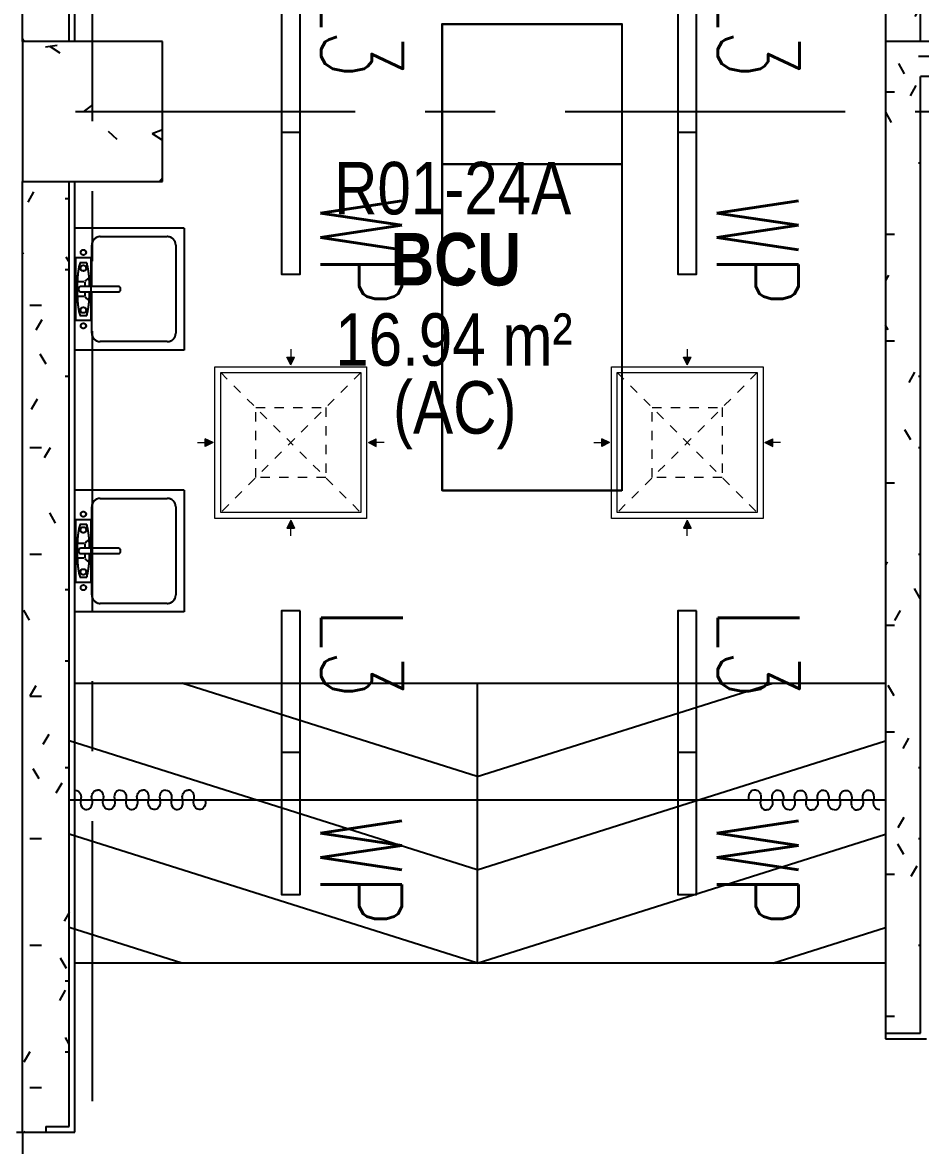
# Model space of a CAD drawing. Header units: millimetres. Extents: x -92759 to 184353, y -15225 to 86714.
# Drawn here: x -71033 to -67183, y 47909 to 52723 of the extents above; entities that cross this region are included whole.
import ezdxf

# ---------------------------------------------------------------- set-up
doc = ezdxf.new("R2010")
doc.units = ezdxf.units.MM
for name, pattern in [('Aligning Line', [3.2004, 1.6002, -1.6002]), ('IDA - Grid Line', [2100, 1200, -300, 300, -300]), ('IDA - Hidden 065', [322.5, 225, -97.5]), ('IMPORT-ACAD_ISO12W100', [3150, 1800, -450, 0, -450, 0, -450])]:
    doc.linetypes.add(name, pattern=pattern)
for name, color, linetype in [('0-1', 9, 'Continuous'), ('A-_DETA----_E-2', 9, 'Continuous'), ('A-_FLOR----_E', 8, 'Continuous'), ('A-_ROOMNAME_A', 8, 'Continuous'), ('A-_WALL----_E', 8, 'Continuous'), ('A-_WALL----_H-1', 9, 'Continuous'), ('A-_WALLPRTN_E', 8, 'Continuous'), ('E-legend', 1, 'Continuous'), ('E-LIGHT----E', 1, 'Continuous'), ('M-ACMV_FCU', 5, 'Continuous'), ('S-_COLN----_E', 8, 'Continuous')]:
    doc.layers.add(name, color=color, linetype=linetype)
for name, color, linetype, true_color in [('1599_FURN_RHH_BLK8 _NEW__1ST STY_dwg _2_-1', 7, 'Continuous', 0xaaaaaa), ('A-_DETA----_E-3', 1, 'IDA - Hidden 065', 0xff0000), ('A-_DETA----_E-6', 7, 'Continuous', 0x969696), ('A-_FURN--2', 7, 'IMPORT-ACAD_ISO12W100', 0xaaaaaa), ('A-_FURN--4', 7, 'Continuous', 0xaaaaaa), ('S-_ANOTGRID_E-1', 9, 'IDA - Grid Line', 0x808080)]:
    doc.layers.add(name, color=color, linetype=linetype, true_color=true_color)
doc.layers.add('M-ACMV_EAG', color=7, linetype='Continuous', lineweight=25, true_color=0x999900)
doc.styles.add('Arial Narrow_2', font='ARIALN.TTF', dxfattribs={"height": 225})
doc.styles.add('Arial Narrow_B_1', font='ARIALNB.TTF', dxfattribs={"height": 300})
doc.styles.add('Simplex', font='simplex_.ttf', dxfattribs={"width": 0.7, "height": 450})
pattern_1 = [(0, (-11870.95, 40538.29), (609.6, 152.4), [50.292, -406.908, 50.292, -406.908, -2438.4]), (0, (-11870.95, 40538.29), (609.6, 152.4), [-914.4, 50.292, -864.108, 50.292, -406.908, -1066.8]), (0, (-11870.95, 40538.29), (609.6, 152.4), [-2286, 50.292, -254.508, 50.292, -711.708]), (120, (-11642.35, 40614.49), (-436.7823, 451.7291), [50.292, -406.908, 50.292, -406.908, -2438.4]), (120, (-11642.35, 40614.49), (-436.7823, 451.7291), [-914.4, 50.292, -864.108, 50.292, -406.908, -1066.8]), (120, (-11642.35, 40614.49), (-436.7823, 451.7291), [-2286, 50.292, -254.508, 50.292, -711.708]), (240, (-11566.15, 40919.29), (-172.8177, -604.1291), [50.292, -406.908, 50.292, -406.908, -2438.4]), (240, (-11566.15, 40919.29), (-172.8177, -604.1291), [-914.4, 50.292, -864.108, 50.292, -406.908, -1066.8]), (240, (-11566.15, 40919.29), (-172.8177, -604.1291), [-2286, 50.292, -254.508, 50.292, -711.708])]

# ---------------------------------------------------------------- blocks, each defined once
blk = doc.blocks.new('IDA - Rectangle Column - 600W X 600D-V12-BLK8_RHH_1ST STOREY PLAN')
at = {"layer": 'S-_COLN----_E'}
h = blk.add_hatch(dxfattribs=at)
h.set_pattern_fill('FP_17', color=256, style=0, pattern_type=2)
h.set_pattern_definition([(50, (15929.05, 20738.3), (1093.104, -95.634), [114.3, -1257.3]), (355, (15929, 20738.3), (-211.457, 1146.34), [91.44, -1005.84]), (100.451, (16020.1, 20730.3), (881.656, 1050.7), [97.14, -1068.54]), (46.184, (15929, 21043.1), (1626.475, -252.26), [171.45, -1885.95]), (96.636, (16064.6, 21022), (1424.42, 1484.57), [145.71, -1602.81]), (351.184, (15929, 21043.1), (1424.43, 1484.55), [137.16, -1508.76]), (21, (16081.45, 20966.9), (909.686, -613.59), [114.3, -1257.3]), (326, (16081.5, 20966.9), (370.81, 1105.13), [91.44, -1005.84]), (71.451, (16157.3, 20915.8), (1280.503, 491.528), [97.14, -1068.54]), (37.5, (15929.05, 20738.3), (18.5313, 507.33), [50.292, -943.356, 50.292, -970.788, -1009.65]), (37.5, (15929.05, 20738.3), (18.5313, 507.33), [-2014.728, 50.292, -959.358]), (7.5, (15929.05, 20738.3), (400.918, 601.084), [50.292, -531.876, 50.292, -920.496, -384.81]), (7.5, (15929.05, 20738.3), (400.918, 601.084), [-1552.956, 50.292, -334.518]), (327.5, (15589.2, 20738.3), (813.545, -34.374), [50.292, -330.708, 50.292, -2715.768]), (327.5, (15589.2, 20738.3), (813.545, -34.374), [-431.292, -1138.428, 50.292, -1527.048]), (317.5, (15436.8, 20738.3), (888.775, 152.56), [50.292, -445.008, 50.292, -739.14, -1120.14]), (317.5, (15436.8, 20738.3), (888.775, 152.56), [-1284.732, 50.292, -1069.848])])
h.paths.add_polyline_path([(300, -300), (300, 300), (-300, 300), (-300, -300)])
for p, q in [((300, 300), (-300, 300)), ((-300, 300), (-300, -300)), ((300, -300), (300, 300)), ((-300, -300), (300, -300))]:
    blk.add_line(p, q, dxfattribs=at)
blk = doc.blocks.new('1599_FURN_RHH_BLK8 _NEW__1ST STY_dwg _2_-10346281-BLK8_RHH_1ST STOREY PLAN')
at = {"layer": 'A-_DETA----_E-3'}
for p, q in [((-33755, -28625), (-33755, -26625)), ((-33755, -28625), (-33755, -26625)), ((-32985, -26625), (-32985, -28625)), ((-32985, -26625), (-32985, -28625)), ((-33755, -27225), (-32985, -27225)), ((-33755, -27225), (-32985, -27225)), ((-34862.1, -27500), (-35330.1, -27500)), ((-35330.1, -28022), (-35330.1, -27500)), ((-34862.1, -27500), (-35330.1, -27500)), ((-35330.1, -28022), (-35330.1, -27500)), ((-34862.1, -27500), (-34862.1, -28022)), ((-34862.1, -27500), (-34862.1, -28022)), ((-35258.1, -27750), (-35258.1, -27572)), ((-35258.1, -27750), (-35258.1, -27572)), ((-35222.1, -27536), (-34934.1, -27536)), ((-35222.1, -27536), (-34934.1, -27536)), ((-34898.1, -27572), (-34898.1, -27950)), ((-34898.1, -27572), (-34898.1, -27950)), ((-35325.6, -27626), (-35262.6, -27626)), ((-35325.6, -27896), (-35325.6, -27626)), ((-35325.6, -27626), (-35262.6, -27626)), ((-35325.6, -27896), (-35325.6, -27626)), ((-35262.6, -27626), (-35262.6, -27896)), ((-35262.6, -27626), (-35262.6, -27896)), ((-35279.7, -27648.5), (-35308.6, -27648.5)), ((-35279.7, -27648.5), (-35308.6, -27648.5)), ((-35290.4, -27729.8), (-35316.3, -27729.8)), ((-35290.4, -27729.8), (-35316.3, -27729.8)), ((-35314.5, -27759), (-35314.5, -27763.5)), ((-35314.5, -27759), (-35314.5, -27763.5)), ((-35143.5, -27750), (-35305.5, -27750)), ((-35143.5, -27750), (-35305.5, -27750)), ((-35305.5, -27772.5), (-35143.5, -27772.5)), ((-35305.5, -27772.5), (-35143.5, -27772.5)), ((-35288, -27731.8), (-35288, -27750)), ((-35288, -27731.8), (-35288, -27750)), ((-35288, -27772.8), (-35288, -27790.3)), ((-35288, -27772.8), (-35288, -27790.3)), ((-35258.1, -27950), (-35258.1, -27772.5)), ((-35258.1, -27950), (-35258.1, -27772.5)), ((-35134.5, -27763.5), (-35134.5, -27759)), ((-35134.5, -27763.5), (-35134.5, -27759)), ((-35290.4, -27792.2), (-35316.3, -27792.2)), ((-35290.4, -27792.2), (-35316.3, -27792.2)), ((-35262.6, -27896), (-35325.6, -27896)), ((-35262.6, -27896), (-35325.6, -27896)), ((-35308.6, -27873.5), (-35279.7, -27873.5)), ((-35308.6, -27873.5), (-35279.7, -27873.5)), ((-34934.1, -27986), (-35222.1, -27986)), ((-34934.1, -27986), (-35222.1, -27986)), ((-34862.1, -28022), (-35330.1, -28022)), ((-34862.1, -28022), (-35330.1, -28022)), ((-34862.1, -28622), (-35330.1, -28622)), ((-35330.1, -29144), (-35330.1, -28622)), ((-34862.1, -28622), (-35330.1, -28622)), ((-35330.1, -29144), (-35330.1, -28622)), ((-34862.1, -28622), (-34862.1, -29144)), ((-34862.1, -28622), (-34862.1, -29144)), ((-35222.1, -28658), (-34934.1, -28658)), ((-35222.1, -28658), (-34934.1, -28658)), ((-35258.1, -28872), (-35258.1, -28694)), ((-35258.1, -28872), (-35258.1, -28694)), ((-34898.1, -28694), (-34898.1, -29072)), ((-34898.1, -28694), (-34898.1, -29072)), ((-35325.6, -28748), (-35262.6, -28748)), ((-35325.6, -29018), (-35325.6, -28748)), ((-35325.6, -28748), (-35262.6, -28748)), ((-35325.6, -29018), (-35325.6, -28748)), ((-35279.7, -28770.5), (-35308.6, -28770.5)), ((-35279.7, -28770.5), (-35308.6, -28770.5)), ((-35262.6, -28748), (-35262.6, -29018)), ((-35262.6, -28748), (-35262.6, -29018)), ((-35290.4, -28851.8), (-35316.3, -28851.8)), ((-35290.4, -28851.8), (-35316.3, -28851.8)), ((-35314.5, -28881), (-35314.5, -28885.5)), ((-35314.5, -28881), (-35314.5, -28885.5)), ((-35143.5, -28872), (-35305.5, -28872)), ((-35143.5, -28872), (-35305.5, -28872)), ((-35288, -28853.8), (-35288, -28872)), ((-35288, -28853.8), (-35288, -28872)), ((-35134.5, -28885.5), (-35134.5, -28881)), ((-35134.5, -28885.5), (-35134.5, -28881)), ((-35290.4, -28914.2), (-35316.3, -28914.2)), ((-35290.4, -28914.2), (-35316.3, -28914.2)), ((-35305.5, -28894.5), (-35143.5, -28894.5)), ((-35305.5, -28894.5), (-35143.5, -28894.5)), ((-35288, -28894.8), (-35288, -28912.3)), ((-35288, -28894.8), (-35288, -28912.3)), ((-35258.1, -29072), (-35258.1, -28894.5)), ((-35258.1, -29072), (-35258.1, -28894.5)), ((-35262.6, -29018), (-35325.6, -29018)), ((-35262.6, -29018), (-35325.6, -29018)), ((-35308.6, -28995.5), (-35279.7, -28995.5)), ((-35308.6, -28995.5), (-35279.7, -28995.5)), ((-34934.1, -29108), (-35222.1, -29108)), ((-34934.1, -29108), (-35222.1, -29108)), ((-34862.1, -29144), (-35330.1, -29144)), ((-34862.1, -29144), (-35330.1, -29144))]:
    blk.add_line(p, q, dxfattribs=at)
for centre, radius in [((-35294.1, -27603.5), 11.4), ((-35294.1, -27603.5), 11.4), ((-35294.1, -27671), 12.3), ((-35294.1, -27671), 12.3), ((-35294.1, -27851), 12.3), ((-35294.1, -27851), 12.3), ((-35294.1, -27918.5), 11.4), ((-35294.1, -27918.5), 11.4), ((-35294.1, -28725.5), 11.4), ((-35294.1, -28725.5), 11.4), ((-35294.1, -28793), 12.3), ((-35294.1, -28793), 12.3), ((-35294.1, -28973), 12.3), ((-35294.1, -28973), 12.3), ((-35294.1, -29040.5), 11.4), ((-35294.1, -29040.5), 11.4)]:
    blk.add_circle(centre, radius, dxfattribs=at)
for centre, radius, start, end in [((-35222.1, -27572), 36, 90, 180), ((-35222.1, -27572), 36, 90, 180), ((-34934.1, -27572), 36, 0, 90), ((-34934.1, -27572), 36, 0, 90), ((-34966.2, -27734.2), 353.6, 168.8025, 175.3124), ((-34966.2, -27734.2), 353.6, 168.8025, 175.3124), ((-35168.4, -27694.2), 147.4, 161.9543, 168.8025), ((-35168.4, -27694.2), 147.4, 161.9543, 168.8025), ((-35419.8, -27694.2), 147.4, 11.1975, 18.0457), ((-35419.8, -27694.2), 147.4, 11.1975, 18.0457), ((-35622, -27734.2), 353.6, 4.6876, 11.1975), ((-35622, -27734.2), 353.6, 4.6876, 11.1975), ((-34639.3, -27761), 681.5, 175.3124, 180), ((-34639.3, -27761), 681.5, 175.3124, 180), ((-35263.9, -27741), 25.7, 108.0147, 151.5587), ((-35263.9, -27741), 25.7, 108.0147, 151.5587), ((-35948.9, -27761), 681.5, 0.9213, 4.6876), ((-35948.9, -27761), 681.5, 0.9213, 4.6876), ((-34639.3, -27761), 681.5, 180, 184.6876), ((-34639.3, -27761), 681.5, 180, 184.6876), ((-35305.5, -27759), 9, 90, 180), ((-35305.5, -27759), 9, 90, 180), ((-35305.5, -27763.5), 9, 180, 270), ((-35305.5, -27763.5), 9, 180, 270), ((-35948.9, -27761), 681.5, 355.3124, 359.0296), ((-35948.9, -27761), 681.5, 355.3124, 359.0296), ((-35143.5, -27759), 9, 0, 90), ((-35143.5, -27759), 9, 0, 90), ((-35143.5, -27763.5), 9, 270, 0), ((-35143.5, -27763.5), 9, 270, 0), ((-34966.2, -27787.8), 353.6, 184.6876, 191.1975), ((-34966.2, -27787.8), 353.6, 184.6876, 191.1975), ((-35263.9, -27781), 25.7, 208.4413, 251.9853), ((-35263.9, -27781), 25.7, 208.4413, 251.9853), ((-35622, -27787.8), 353.6, 348.8025, 355.3124), ((-35622, -27787.8), 353.6, 348.8025, 355.3124), ((-35168.4, -27827.8), 147.4, 191.1975, 198.0457), ((-35168.4, -27827.8), 147.4, 191.1975, 198.0457), ((-35419.8, -27827.8), 147.4, 341.9543, 348.8025), ((-35419.8, -27827.8), 147.4, 341.9543, 348.8025), ((-35222.1, -27950), 36, 180, 270), ((-35222.1, -27950), 36, 180, 270), ((-34934.1, -27950), 36, 270, 0), ((-34934.1, -27950), 36, 270, 0), ((-35222.1, -28694), 36, 90, 180), ((-35222.1, -28694), 36, 90, 180), ((-34934.1, -28694), 36, 0, 90), ((-34934.1, -28694), 36, 0, 90), ((-35168.4, -28816.2), 147.4, 161.9543, 168.8025), ((-35168.4, -28816.2), 147.4, 161.9543, 168.8025), ((-35419.8, -28816.2), 147.4, 11.1975, 18.0457), ((-35419.8, -28816.2), 147.4, 11.1975, 18.0457), ((-34639.3, -28883), 681.5, 175.3124, 180), ((-34639.3, -28883), 681.5, 175.3124, 180), ((-34966.2, -28856.2), 353.6, 168.8025, 175.3124), ((-34966.2, -28856.2), 353.6, 168.8025, 175.3124), ((-35622, -28856.2), 353.6, 4.6876, 11.1975), ((-35622, -28856.2), 353.6, 4.6876, 11.1975), ((-35948.9, -28883), 681.5, 0.9213, 4.6876), ((-35948.9, -28883), 681.5, 0.9213, 4.6876), ((-35305.5, -28881), 9, 90, 180), ((-35305.5, -28881), 9, 90, 180), ((-35263.9, -28863), 25.7, 108.0147, 151.5587), ((-35263.9, -28863), 25.7, 108.0147, 151.5587), ((-35143.5, -28881), 9, 0, 90), ((-35143.5, -28881), 9, 0, 90), ((-34639.3, -28883), 681.5, 180, 184.6876), ((-34639.3, -28883), 681.5, 180, 184.6876), ((-35305.5, -28885.5), 9, 180, 270), ((-35305.5, -28885.5), 9, 180, 270), ((-35263.9, -28903), 25.7, 208.4413, 251.9853), ((-35263.9, -28903), 25.7, 208.4413, 251.9853), ((-35948.9, -28883), 681.5, 355.3124, 359.0296), ((-35948.9, -28883), 681.5, 355.3124, 359.0296), ((-35143.5, -28885.5), 9, 270, 0), ((-35143.5, -28885.5), 9, 270, 0), ((-34966.2, -28909.8), 353.6, 184.6876, 191.1975), ((-34966.2, -28909.8), 353.6, 184.6876, 191.1975), ((-35168.4, -28949.8), 147.4, 191.1975, 198.0457), ((-35168.4, -28949.8), 147.4, 191.1975, 198.0457), ((-35419.8, -28949.8), 147.4, 341.9543, 348.8025), ((-35419.8, -28949.8), 147.4, 341.9543, 348.8025), ((-35622, -28909.8), 353.6, 348.8025, 355.3124), ((-35622, -28909.8), 353.6, 348.8025, 355.3124), ((-35222.1, -29072), 36, 180, 270), ((-35222.1, -29072), 36, 180, 270), ((-34934.1, -29072), 36, 270, 0), ((-34934.1, -29072), 36, 270, 0)]:
    blk.add_arc(centre, radius, start, end, dxfattribs=at)
at = {"layer": 'A-_DETA----_E-6'}
for p, q in [((-33755, -28625), (-33755, -26625)), ((-32985, -26625), (-32985, -28625)), ((-33755, -27225), (-32985, -27225)), ((-34862.1, -27500), (-35330.1, -27500)), ((-35330.1, -28022), (-35330.1, -27500)), ((-34862.1, -27500), (-34862.1, -28022)), ((-35258.1, -27750), (-35258.1, -27572)), ((-35222.1, -27536), (-34934.1, -27536)), ((-34898.1, -27572), (-34898.1, -27950)), ((-35325.6, -27626), (-35262.6, -27626)), ((-35325.6, -27896), (-35325.6, -27626)), ((-35262.6, -27626), (-35262.6, -27896)), ((-35279.7, -27648.5), (-35308.6, -27648.5)), ((-35290.4, -27729.8), (-35316.3, -27729.8)), ((-35314.5, -27759), (-35314.5, -27763.5)), ((-35143.5, -27750), (-35305.5, -27750)), ((-35305.5, -27772.5), (-35143.5, -27772.5)), ((-35288, -27731.8), (-35288, -27750)), ((-35288, -27772.8), (-35288, -27790.3)), ((-35258.1, -27950), (-35258.1, -27772.5)), ((-35134.5, -27763.5), (-35134.5, -27759)), ((-35290.4, -27792.2), (-35316.3, -27792.2)), ((-35262.6, -27896), (-35325.6, -27896)), ((-35308.6, -27873.5), (-35279.7, -27873.5)), ((-34934.1, -27986), (-35222.1, -27986)), ((-34862.1, -28022), (-35330.1, -28022)), ((-34862.1, -28622), (-35330.1, -28622)), ((-35330.1, -29144), (-35330.1, -28622)), ((-34862.1, -28622), (-34862.1, -29144)), ((-35222.1, -28658), (-34934.1, -28658)), ((-35258.1, -28872), (-35258.1, -28694)), ((-34898.1, -28694), (-34898.1, -29072)), ((-35325.6, -28748), (-35262.6, -28748)), ((-35325.6, -29018), (-35325.6, -28748)), ((-35279.7, -28770.5), (-35308.6, -28770.5)), ((-35262.6, -28748), (-35262.6, -29018)), ((-35290.4, -28851.8), (-35316.3, -28851.8)), ((-35314.5, -28881), (-35314.5, -28885.5)), ((-35143.5, -28872), (-35305.5, -28872)), ((-35288, -28853.8), (-35288, -28872)), ((-35134.5, -28885.5), (-35134.5, -28881)), ((-35290.4, -28914.2), (-35316.3, -28914.2)), ((-35305.5, -28894.5), (-35143.5, -28894.5)), ((-35288, -28894.8), (-35288, -28912.3)), ((-35258.1, -29072), (-35258.1, -28894.5)), ((-35262.6, -29018), (-35325.6, -29018)), ((-35308.6, -28995.5), (-35279.7, -28995.5)), ((-34934.1, -29108), (-35222.1, -29108)), ((-34862.1, -29144), (-35330.1, -29144))]:
    blk.add_line(p, q, dxfattribs=at)
for centre, radius in [((-35294.1, -27603.5), 11.4), ((-35294.1, -27671), 12.3), ((-35294.1, -27851), 12.3), ((-35294.1, -27918.5), 11.4), ((-35294.1, -28725.5), 11.4), ((-35294.1, -28793), 12.3), ((-35294.1, -28973), 12.3), ((-35294.1, -29040.5), 11.4)]:
    blk.add_circle(centre, radius, dxfattribs=at)
for centre, radius, start, end in [((-35222.1, -27572), 36, 90, 180), ((-34934.1, -27572), 36, 0, 90), ((-34966.2, -27734.2), 353.6, 168.8025, 175.3124), ((-35168.4, -27694.2), 147.4, 161.9543, 168.8025), ((-35419.8, -27694.2), 147.4, 11.1975, 18.0457), ((-35622, -27734.2), 353.6, 4.6876, 11.1975), ((-34639.3, -27761), 681.5, 175.3124, 180), ((-35263.9, -27741), 25.7, 108.0147, 151.5587), ((-35948.9, -27761), 681.5, 0.9213, 4.6876), ((-34639.3, -27761), 681.5, 180, 184.6876), ((-35305.5, -27759), 9, 90, 180), ((-35305.5, -27763.5), 9, 180, 270), ((-35948.9, -27761), 681.5, 355.3124, 359.0296), ((-35143.5, -27759), 9, 0, 90), ((-35143.5, -27763.5), 9, 270, 0), ((-34966.2, -27787.8), 353.6, 184.6876, 191.1975), ((-35263.9, -27781), 25.7, 208.4413, 251.9853), ((-35622, -27787.8), 353.6, 348.8025, 355.3124), ((-35168.4, -27827.8), 147.4, 191.1975, 198.0457), ((-35419.8, -27827.8), 147.4, 341.9543, 348.8025), ((-35222.1, -27950), 36, 180, 270), ((-34934.1, -27950), 36, 270, 0), ((-35222.1, -28694), 36, 90, 180), ((-34934.1, -28694), 36, 0, 90), ((-35168.4, -28816.2), 147.4, 161.9543, 168.8025), ((-35419.8, -28816.2), 147.4, 11.1975, 18.0457), ((-34639.3, -28883), 681.5, 175.3124, 180), ((-34966.2, -28856.2), 353.6, 168.8025, 175.3124), ((-35622, -28856.2), 353.6, 4.6876, 11.1975), ((-35948.9, -28883), 681.5, 0.9213, 4.6876), ((-35305.5, -28881), 9, 90, 180), ((-35263.9, -28863), 25.7, 108.0147, 151.5587), ((-35143.5, -28881), 9, 0, 90), ((-34639.3, -28883), 681.5, 180, 184.6876), ((-35305.5, -28885.5), 9, 180, 270), ((-35263.9, -28903), 25.7, 208.4413, 251.9853), ((-35948.9, -28883), 681.5, 355.3124, 359.0296), ((-35143.5, -28885.5), 9, 270, 0), ((-34966.2, -28909.8), 353.6, 184.6876, 191.1975), ((-35168.4, -28949.8), 147.4, 191.1975, 198.0457), ((-35419.8, -28949.8), 147.4, 341.9543, 348.8025), ((-35622, -28909.8), 353.6, 348.8025, 355.3124), ((-35222.1, -29072), 36, 180, 270), ((-34934.1, -29072), 36, 270, 0)]:
    blk.add_arc(centre, radius, start, end, dxfattribs=at)
at = {"layer": 'A-_FURN--2'}
blk.add_line((-33756, -27224.1), (-32986, -27224.1), dxfattribs=at)
at = {"layer": 'A-_FURN--4', "flags": 128}
blk.add_lwpolyline([(-32986, -28624.1), (-33756, -28624.1), (-33756, -26624.1), (-32986, -26624.1)], close=True, dxfattribs=at)
blk = doc.blocks.new('A$Cb2bf8f38')
at = {"layer": 'A-_WALL----_H-1'}
h = blk.add_hatch(dxfattribs=at)
h.set_pattern_fill('FP_1', color=256, style=0, pattern_type=2)
h.set_pattern_definition(pattern_1)
h.paths.add_polyline_path([(-28000, 12082.5), (-28000, 12100), (-28100, 12100), (-28100, 12082.5), (-28012.5, 12082.5)])
h.paths.add_polyline_path([(-28000, 12700), (-28000, 13625), (-28100, 13625), (-28100, 12700)])
h.paths.add_polyline_path([(-28000, 15425), (-28000, 15450), (-27900, 15450), (-27900, 19500), (-28100, 19500), (-28100, 15425)])
h.paths.add_polyline_path([(-28100, 20100), (-27900, 20100), (-27900, 21150), (-28100, 21150), (-28100, 21096.1)])
h = blk.add_hatch(dxfattribs=at)
h.set_pattern_fill('FP_1', color=256, style=0, pattern_type=2)
h.set_pattern_definition(pattern_1)
h.paths.add_polyline_path([(-24399.9, 20100), (-24249.9, 20100), (-24249.9, 21150), (-24399.9, 21150), (-24399.9, 21125)])
h = blk.add_hatch(dxfattribs=at)
h.set_pattern_fill('FP_1', color=256, style=0, pattern_type=2)
h.set_pattern_definition(pattern_1)
h.paths.add_polyline_path([(-24399.9, 15850), (-24249.9, 15850), (-24249.9, 20100), (-24399.9, 20100), (-24399.9, 18514.6)])
h = blk.add_hatch(dxfattribs=at)
h.set_pattern_fill('FP_1', color=256, style=0, pattern_type=2)
h.set_pattern_definition(pattern_1)
h.paths.add_polyline_path([(-17900, 19950), (-17900, 20100), (-24249.9, 20100), (-24249.9, 19950), (-20546.6, 19950)])
at = {"layer": 'A-_DETA----_E-2'}
for p, q in [((-26299.9, 18175), (-26299.9, 20175)), ((-26299.9, 20175), (-25529.9, 20175)), ((-26299.9, 18175), (-26299.9, 20175)), ((-26299.9, 20175), (-25529.9, 20175)), ((-25529.9, 20175), (-25529.9, 18175)), ((-25529.9, 20175), (-25529.9, 18175)), ((-26299.9, 19575), (-25529.9, 19575)), ((-26299.9, 19575), (-25529.9, 19575)), ((-27407, 19300), (-27875, 19300)), ((-27875, 18778), (-27875, 19300)), ((-27407, 19300), (-27875, 19300)), ((-27875, 18778), (-27875, 19300)), ((-27767, 19264), (-27479, 19264)), ((-27767, 19264), (-27479, 19264)), ((-27407, 19300), (-27407, 18778)), ((-27407, 19300), (-27407, 18778)), ((-27803, 19050), (-27803, 19228)), ((-27803, 19050), (-27803, 19228)), ((-27443, 19228), (-27443, 18850)), ((-27443, 19228), (-27443, 18850)), ((-27870.5, 19174), (-27807.5, 19174)), ((-27870.5, 18904), (-27870.5, 19174)), ((-27870.5, 19174), (-27807.5, 19174)), ((-27870.5, 18904), (-27870.5, 19174)), ((-27807.5, 19174), (-27807.5, 18904)), ((-27807.5, 19174), (-27807.5, 18904)), ((-27824.5, 19151.5), (-27853.5, 19151.5)), ((-27824.5, 19151.5), (-27853.5, 19151.5)), ((-27835.3, 19070.2), (-27861.2, 19070.2)), ((-27835.3, 19070.2), (-27861.2, 19070.2)), ((-27832.9, 19068.2), (-27832.9, 19050)), ((-27832.9, 19068.2), (-27832.9, 19050)), ((-27859.4, 19041), (-27859.4, 19036.5)), ((-27859.4, 19041), (-27859.4, 19036.5)), ((-27688.4, 19050), (-27850.4, 19050)), ((-27688.4, 19050), (-27850.4, 19050)), ((-27850.4, 19027.5), (-27688.4, 19027.5)), ((-27850.4, 19027.5), (-27688.4, 19027.5)), ((-27832.9, 19027.2), (-27832.9, 19009.7)), ((-27832.9, 19027.2), (-27832.9, 19009.7)), ((-27803, 18850), (-27803, 19027.5)), ((-27803, 18850), (-27803, 19027.5)), ((-27679.4, 19036.5), (-27679.4, 19041)), ((-27679.4, 19036.5), (-27679.4, 19041)), ((-27835.3, 19007.8), (-27861.2, 19007.8)), ((-27835.3, 19007.8), (-27861.2, 19007.8)), ((-27853.5, 18926.5), (-27824.5, 18926.5)), ((-27853.5, 18926.5), (-27824.5, 18926.5)), ((-27807.5, 18904), (-27870.5, 18904)), ((-27807.5, 18904), (-27870.5, 18904)), ((-27407, 18778), (-27875, 18778)), ((-27407, 18778), (-27875, 18778)), ((-27479, 18814), (-27767, 18814)), ((-27479, 18814), (-27767, 18814)), ((-27407, 18178), (-27875, 18178)), ((-27875, 17656), (-27875, 18178)), ((-27407, 18178), (-27875, 18178)), ((-27875, 17656), (-27875, 18178)), ((-27407, 18178), (-27407, 17656)), ((-27407, 18178), (-27407, 17656)), ((-25529.9, 18175), (-26299.9, 18175)), ((-25529.9, 18175), (-26299.9, 18175)), ((-27803, 17928), (-27803, 18106)), ((-27803, 17928), (-27803, 18106)), ((-27767, 18142), (-27479, 18142)), ((-27767, 18142), (-27479, 18142)), ((-27443, 18106), (-27443, 17728)), ((-27443, 18106), (-27443, 17728)), ((-27870.5, 18052), (-27807.5, 18052)), ((-27870.5, 17782), (-27870.5, 18052)), ((-27870.5, 18052), (-27807.5, 18052)), ((-27870.5, 17782), (-27870.5, 18052)), ((-27807.5, 18052), (-27807.5, 17782)), ((-27807.5, 18052), (-27807.5, 17782)), ((-27824.5, 18029.5), (-27853.5, 18029.5)), ((-27824.5, 18029.5), (-27853.5, 18029.5)), ((-27835.3, 17948.2), (-27861.2, 17948.2)), ((-27835.3, 17948.2), (-27861.2, 17948.2)), ((-27859.4, 17919), (-27859.4, 17914.5)), ((-27859.4, 17919), (-27859.4, 17914.5)), ((-27688.4, 17928), (-27850.4, 17928)), ((-27688.4, 17928), (-27850.4, 17928)), ((-27832.9, 17946.2), (-27832.9, 17928)), ((-27832.9, 17946.2), (-27832.9, 17928)), ((-27679.4, 17914.5), (-27679.4, 17919)), ((-27679.4, 17914.5), (-27679.4, 17919)), ((-27835.3, 17885.8), (-27861.2, 17885.8)), ((-27835.3, 17885.8), (-27861.2, 17885.8)), ((-27850.4, 17905.5), (-27688.4, 17905.5)), ((-27850.4, 17905.5), (-27688.4, 17905.5)), ((-27832.9, 17905.2), (-27832.9, 17887.7)), ((-27832.9, 17905.2), (-27832.9, 17887.7)), ((-27803, 17728), (-27803, 17905.5)), ((-27803, 17728), (-27803, 17905.5)), ((-27807.5, 17782), (-27870.5, 17782)), ((-27807.5, 17782), (-27870.5, 17782)), ((-27853.5, 17804.5), (-27824.5, 17804.5)), ((-27853.5, 17804.5), (-27824.5, 17804.5)), ((-27479, 17692), (-27767, 17692)), ((-27479, 17692), (-27767, 17692)), ((-27407, 17656), (-27875, 17656)), ((-27407, 17656), (-27875, 17656)), ((-27899, 16850), (-24398.9, 16850)), ((-27899, 16850), (-24398.9, 16850))]:
    blk.add_line(p, q, dxfattribs=at)
for centre, radius in [((-27839, 19196.5), 11.4), ((-27839, 19196.5), 11.4), ((-27839, 19129), 12.3), ((-27839, 19129), 12.3), ((-27839, 18949), 12.3), ((-27839, 18949), 12.3), ((-27839, 18881.5), 11.4), ((-27839, 18881.5), 11.4), ((-27839, 18074.5), 11.4), ((-27839, 18074.5), 11.4), ((-27839, 18007), 12.3), ((-27839, 18007), 12.3), ((-27839, 17827), 12.3), ((-27839, 17827), 12.3), ((-27839, 17759.5), 11.4), ((-27839, 17759.5), 11.4)]:
    blk.add_circle(centre, radius, dxfattribs=at)
for centre, radius, start, end in [((-27767, 19228), 36, 90, 180), ((-27767, 19228), 36, 90, 180), ((-27479, 19228), 36, 0, 90), ((-27479, 19228), 36, 0, 90), ((-27511.1, 19065.8), 353.6, 168.8025, 175.3124), ((-27511.1, 19065.8), 353.6, 168.8025, 175.3124), ((-27713.3, 19105.8), 147.4, 161.9543, 168.8025), ((-27713.3, 19105.8), 147.4, 161.9543, 168.8025), ((-27964.7, 19105.8), 147.4, 11.1975, 18.0457), ((-27964.7, 19105.8), 147.4, 11.1975, 18.0457), ((-28166.9, 19065.8), 353.6, 4.6876, 11.1975), ((-28166.9, 19065.8), 353.6, 4.6876, 11.1975), ((-27184.2, 19039), 681.5, 175.3124, 180), ((-27184.2, 19039), 681.5, 175.3124, 180), ((-27808.8, 19059), 25.7, 108.0147, 151.5587), ((-27808.8, 19059), 25.7, 108.0147, 151.5587), ((-28493.8, 19039), 681.5, 0.9213, 4.6876), ((-28493.8, 19039), 681.5, 0.9213, 4.6876), ((-27184.2, 19039), 681.5, 180, 184.6876), ((-27184.2, 19039), 681.5, 180, 184.6876), ((-27850.4, 19041), 9, 90, 180), ((-27850.4, 19041), 9, 90, 180), ((-27850.4, 19036.5), 9, 180, 270), ((-27850.4, 19036.5), 9, 180, 270), ((-28493.8, 19039), 681.5, 355.3124, 359.0296), ((-28493.8, 19039), 681.5, 355.3124, 359.0296), ((-27688.4, 19041), 9, 0, 90), ((-27688.4, 19041), 9, 0, 90), ((-27688.4, 19036.5), 9, 270, 0), ((-27688.4, 19036.5), 9, 270, 0), ((-27511.1, 19012.2), 353.6, 184.6876, 191.1975), ((-27511.1, 19012.2), 353.6, 184.6876, 191.1975), ((-27808.8, 19019), 25.7, 208.4413, 251.9853), ((-27808.8, 19019), 25.7, 208.4413, 251.9853), ((-28166.9, 19012.2), 353.6, 348.8025, 355.3124), ((-28166.9, 19012.2), 353.6, 348.8025, 355.3124), ((-27713.3, 18972.2), 147.4, 191.1975, 198.0457), ((-27713.3, 18972.2), 147.4, 191.1975, 198.0457), ((-27964.7, 18972.2), 147.4, 341.9543, 348.8025), ((-27964.7, 18972.2), 147.4, 341.9543, 348.8025), ((-27767, 18850), 36, 180, 270), ((-27767, 18850), 36, 180, 270), ((-27479, 18850), 36, 270, 0), ((-27479, 18850), 36, 270, 0), ((-27767, 18106), 36, 90, 180), ((-27767, 18106), 36, 90, 180), ((-27479, 18106), 36, 0, 90), ((-27479, 18106), 36, 0, 90), ((-27511.1, 17943.8), 353.6, 168.8025, 175.3124), ((-27511.1, 17943.8), 353.6, 168.8025, 175.3124), ((-27713.3, 17983.8), 147.4, 161.9543, 168.8025), ((-27713.3, 17983.8), 147.4, 161.9543, 168.8025), ((-27964.7, 17983.8), 147.4, 11.1975, 18.0457), ((-27964.7, 17983.8), 147.4, 11.1975, 18.0457), ((-28166.9, 17943.8), 353.6, 4.6876, 11.1975), ((-28166.9, 17943.8), 353.6, 4.6876, 11.1975), ((-27184.2, 17917), 681.5, 175.3124, 180), ((-27184.2, 17917), 681.5, 175.3124, 180), ((-27808.8, 17937), 25.7, 108.0147, 151.5587), ((-27808.8, 17937), 25.7, 108.0147, 151.5587), ((-28493.8, 17917), 681.5, 0.9213, 4.6876), ((-28493.8, 17917), 681.5, 0.9213, 4.6876), ((-27184.2, 17917), 681.5, 180, 184.6876), ((-27184.2, 17917), 681.5, 180, 184.6876), ((-27850.4, 17919), 9, 90, 180), ((-27850.4, 17919), 9, 90, 180), ((-27850.4, 17914.5), 9, 180, 270), ((-27850.4, 17914.5), 9, 180, 270), ((-27688.4, 17919), 9, 0, 90), ((-27688.4, 17919), 9, 0, 90), ((-27688.4, 17914.5), 9, 270, 0), ((-27688.4, 17914.5), 9, 270, 0), ((-27511.1, 17890.2), 353.6, 184.6876, 191.1975), ((-27511.1, 17890.2), 353.6, 184.6876, 191.1975), ((-27808.8, 17897), 25.7, 208.4413, 251.9853), ((-27808.8, 17897), 25.7, 208.4413, 251.9853), ((-28166.9, 17890.2), 353.6, 348.8025, 355.3124), ((-28166.9, 17890.2), 353.6, 348.8025, 355.3124), ((-28493.8, 17917), 681.5, 355.3124, 359.0296), ((-28493.8, 17917), 681.5, 355.3124, 359.0296), ((-27713.3, 17850.2), 147.4, 191.1975, 198.0457), ((-27713.3, 17850.2), 147.4, 191.1975, 198.0457), ((-27964.7, 17850.2), 147.4, 341.9543, 348.8025), ((-27964.7, 17850.2), 147.4, 341.9543, 348.8025), ((-27767, 17728), 36, 180, 270), ((-27767, 17728), 36, 180, 270), ((-27479, 17728), 36, 270, 0), ((-27479, 17728), 36, 270, 0)]:
    blk.add_arc(centre, radius, start, end, dxfattribs=at)
for points in [[(-27874.7, 16892.1), (-27850.9, 16890.9), (-27845.8, 16864.1), (-27850.4, 16850)], [(-27874.7, 16892.1), (-27850.9, 16890.9), (-27845.8, 16864.1), (-27850.4, 16850)], [(-27680.5, 16892.1), (-27704.3, 16890.9), (-27709.4, 16864.1), (-27704.8, 16850)], [(-27680.5, 16892.1), (-27704.3, 16890.9), (-27709.4, 16864.1), (-27704.8, 16850)], [(-27680.5, 16892.1), (-27656.7, 16890.9), (-27651.6, 16864.1), (-27656.2, 16850)], [(-27680.5, 16892.1), (-27656.7, 16890.9), (-27651.6, 16864.1), (-27656.2, 16850)], [(-27486.2, 16892.1), (-27510, 16890.9), (-27515.1, 16864.1), (-27510.5, 16850)], [(-27486.2, 16892.1), (-27510, 16890.9), (-27515.1, 16864.1), (-27510.5, 16850)], [(-27486.2, 16892.1), (-27462.4, 16890.9), (-27457.3, 16864.1), (-27461.9, 16850)], [(-27486.2, 16892.1), (-27462.4, 16890.9), (-27457.3, 16864.1), (-27461.9, 16850)], [(-24813.3, 16806.6), (-24837.9, 16807.9), (-24843.1, 16835.4), (-24838.4, 16850)], [(-24813.3, 16806.6), (-24837.9, 16807.9), (-24843.1, 16835.4), (-24838.4, 16850)], [(-24813.3, 16806.6), (-24788.8, 16807.9), (-24783.6, 16835.4), (-24788.3, 16850)], [(-24813.3, 16806.6), (-24788.8, 16807.9), (-24783.6, 16835.4), (-24788.3, 16850)], [(-24619.1, 16806.6), (-24643.6, 16807.9), (-24648.9, 16835.4), (-24644.1, 16850)], [(-24619.1, 16806.6), (-24643.6, 16807.9), (-24648.9, 16835.4), (-24644.1, 16850)], [(-24619.1, 16806.6), (-24594.6, 16807.9), (-24589.4, 16835.4), (-24594.1, 16850)], [(-24619.1, 16806.6), (-24594.6, 16807.9), (-24589.4, 16835.4), (-24594.1, 16850)], [(-24424.9, 16806.6), (-24449.4, 16807.9), (-24454.6, 16835.4), (-24449.9, 16850)], [(-24424.9, 16806.6), (-24449.4, 16807.9), (-24454.6, 16835.4), (-24449.9, 16850)]]:
    blk.add_open_spline(points, degree=3, dxfattribs=at)
for points in [[(-27850.4, 16850), (-27854.3, 16831.7), (-27841.8, 16807.9), (-27817.2, 16806.6), (-27803, 16820.3), (-27798.3, 16842.8), (-27805.9, 16860.7), (-27799.1, 16881.7), (-27787.7, 16891.6), (-27777.6, 16892.1)], [(-27850.4, 16850), (-27854.3, 16831.7), (-27841.8, 16807.9), (-27817.2, 16806.6), (-27803, 16820.3), (-27798.3, 16842.8), (-27805.9, 16860.7), (-27799.1, 16881.7), (-27787.7, 16891.6), (-27777.6, 16892.1)], [(-27704.8, 16850), (-27700.9, 16831.7), (-27713.4, 16807.9), (-27738, 16806.6), (-27752.2, 16820.3), (-27756.9, 16842.8), (-27749.3, 16860.7), (-27756.1, 16881.7), (-27767.4, 16891.6), (-27777.6, 16892.1)], [(-27704.8, 16850), (-27700.9, 16831.7), (-27713.4, 16807.9), (-27738, 16806.6), (-27752.2, 16820.3), (-27756.9, 16842.8), (-27749.3, 16860.7), (-27756.1, 16881.7), (-27767.4, 16891.6), (-27777.6, 16892.1)], [(-27656.2, 16850), (-27660, 16831.7), (-27647.6, 16807.9), (-27623, 16806.6), (-27608.8, 16820.3), (-27604, 16842.8), (-27611.6, 16860.7), (-27604.8, 16881.7), (-27593.5, 16891.6), (-27583.3, 16892.1)], [(-27656.2, 16850), (-27660, 16831.7), (-27647.6, 16807.9), (-27623, 16806.6), (-27608.8, 16820.3), (-27604, 16842.8), (-27611.6, 16860.7), (-27604.8, 16881.7), (-27593.5, 16891.6), (-27583.3, 16892.1)], [(-27510.5, 16850), (-27506.6, 16831.7), (-27519.1, 16807.9), (-27543.7, 16806.6), (-27557.9, 16820.3), (-27562.7, 16842.8), (-27555.1, 16860.7), (-27561.9, 16881.7), (-27573.2, 16891.6), (-27583.3, 16892.1)], [(-27510.5, 16850), (-27506.6, 16831.7), (-27519.1, 16807.9), (-27543.7, 16806.6), (-27557.9, 16820.3), (-27562.7, 16842.8), (-27555.1, 16860.7), (-27561.9, 16881.7), (-27573.2, 16891.6), (-27583.3, 16892.1)], [(-27461.9, 16850), (-27465.8, 16831.7), (-27453.3, 16807.9), (-27428.7, 16806.6), (-27414.5, 16820.3), (-27409.8, 16842.8), (-27417.4, 16860.7), (-27410.6, 16881.7), (-27399.3, 16891.6), (-27389.1, 16892.1)], [(-27461.9, 16850), (-27465.8, 16831.7), (-27453.3, 16807.9), (-27428.7, 16806.6), (-27414.5, 16820.3), (-27409.8, 16842.8), (-27417.4, 16860.7), (-27410.6, 16881.7), (-27399.3, 16891.6), (-27389.1, 16892.1)], [(-27316.3, 16850), (-27312.4, 16831.7), (-27324.9, 16807.9), (-27349.5, 16806.6), (-27363.7, 16820.3), (-27368.4, 16842.8), (-27360.8, 16860.7), (-27367.6, 16881.7), (-27379, 16891.6), (-27389.1, 16892.1)], [(-27316.3, 16850), (-27312.4, 16831.7), (-27324.9, 16807.9), (-27349.5, 16806.6), (-27363.7, 16820.3), (-27368.4, 16842.8), (-27360.8, 16860.7), (-27367.6, 16881.7), (-27379, 16891.6), (-27389.1, 16892.1)], [(-24985.5, 16850), (-24989.4, 16868.9), (-24976.6, 16893.4), (-24951.3, 16894.7), (-24936.6, 16880.6), (-24931.8, 16857.5), (-24939.6, 16839), (-24932.6, 16817.4), (-24920.9, 16807.2), (-24910.5, 16806.6)], [(-24985.5, 16850), (-24989.4, 16868.9), (-24976.6, 16893.4), (-24951.3, 16894.7), (-24936.6, 16880.6), (-24931.8, 16857.5), (-24939.6, 16839), (-24932.6, 16817.4), (-24920.9, 16807.2), (-24910.5, 16806.6)], [(-24837.6, 16848.7), (-24833.8, 16867.1), (-24846.2, 16890.9), (-24870.9, 16892.1), (-24885, 16878.4), (-24889.8, 16856), (-24882.2, 16838.1), (-24889, 16817.1), (-24900.3, 16807.2), (-24910.5, 16806.6)], [(-24837.6, 16848.7), (-24833.8, 16867.1), (-24846.2, 16890.9), (-24870.9, 16892.1), (-24885, 16878.4), (-24889.8, 16856), (-24882.2, 16838.1), (-24889, 16817.1), (-24900.3, 16807.2), (-24910.5, 16806.6)], [(-24789, 16848.7), (-24792.9, 16867.1), (-24780.5, 16890.9), (-24755.8, 16892.1), (-24741.7, 16878.4), (-24736.9, 16856), (-24744.5, 16838.1), (-24737.7, 16817.1), (-24726.4, 16807.2), (-24716.2, 16806.6)], [(-24789, 16848.7), (-24792.9, 16867.1), (-24780.5, 16890.9), (-24755.8, 16892.1), (-24741.7, 16878.4), (-24736.9, 16856), (-24744.5, 16838.1), (-24737.7, 16817.1), (-24726.4, 16807.2), (-24716.2, 16806.6)], [(-24643.4, 16848.7), (-24639.5, 16867.1), (-24652, 16890.9), (-24676.6, 16892.1), (-24690.8, 16878.4), (-24695.6, 16856), (-24687.9, 16838.1), (-24694.8, 16817.1), (-24706.1, 16807.2), (-24716.2, 16806.6)], [(-24643.4, 16848.7), (-24639.5, 16867.1), (-24652, 16890.9), (-24676.6, 16892.1), (-24690.8, 16878.4), (-24695.6, 16856), (-24687.9, 16838.1), (-24694.8, 16817.1), (-24706.1, 16807.2), (-24716.2, 16806.6)], [(-24594.8, 16848.7), (-24598.7, 16867.1), (-24586.2, 16890.9), (-24561.6, 16892.1), (-24547.4, 16878.4), (-24542.7, 16856), (-24550.3, 16838.1), (-24543.5, 16817.1), (-24532.1, 16807.2), (-24522, 16806.6)], [(-24594.8, 16848.7), (-24598.7, 16867.1), (-24586.2, 16890.9), (-24561.6, 16892.1), (-24547.4, 16878.4), (-24542.7, 16856), (-24550.3, 16838.1), (-24543.5, 16817.1), (-24532.1, 16807.2), (-24522, 16806.6)], [(-24449.2, 16848.7), (-24445.3, 16867.1), (-24457.8, 16890.9), (-24482.4, 16892.1), (-24496.6, 16878.4), (-24501.3, 16856), (-24493.7, 16838.1), (-24500.5, 16817.1), (-24511.8, 16807.2), (-24522, 16806.6)], [(-24449.2, 16848.7), (-24445.3, 16867.1), (-24457.8, 16890.9), (-24482.4, 16892.1), (-24496.6, 16878.4), (-24501.3, 16856), (-24493.7, 16838.1), (-24500.5, 16817.1), (-24511.8, 16807.2), (-24522, 16806.6)]]:
    blk.add_open_spline(points, degree=3, knots=[0, 0, 0, 0, 0.0768254, 0.1547701, 0.2283871, 0.2963181, 0.3668286, 0.428729, 0.4804728, 0.4804728, 0.4804728, 0.4804728], dxfattribs=at)
at = {"layer": 'A-_DETA----_E-6'}
for p, q in [((-26299.9, 18175), (-26299.9, 20175)), ((-26299.9, 20175), (-25529.9, 20175)), ((-25529.9, 20175), (-25529.9, 18175)), ((-26299.9, 19575), (-25529.9, 19575)), ((-27407, 19300), (-27875, 19300)), ((-27875, 18778), (-27875, 19300)), ((-27767, 19264), (-27479, 19264)), ((-27407, 19300), (-27407, 18778)), ((-27803, 19050), (-27803, 19228)), ((-27443, 19228), (-27443, 18850)), ((-27870.5, 19174), (-27807.5, 19174)), ((-27870.5, 18904), (-27870.5, 19174)), ((-27807.5, 19174), (-27807.5, 18904)), ((-27824.5, 19151.5), (-27853.5, 19151.5)), ((-27835.3, 19070.2), (-27861.2, 19070.2)), ((-27832.9, 19068.2), (-27832.9, 19050)), ((-27859.4, 19041), (-27859.4, 19036.5)), ((-27688.4, 19050), (-27850.4, 19050)), ((-27850.4, 19027.5), (-27688.4, 19027.5)), ((-27832.9, 19027.2), (-27832.9, 19009.7)), ((-27803, 18850), (-27803, 19027.5)), ((-27679.4, 19036.5), (-27679.4, 19041)), ((-27835.3, 19007.8), (-27861.2, 19007.8)), ((-27853.5, 18926.5), (-27824.5, 18926.5)), ((-27807.5, 18904), (-27870.5, 18904)), ((-27407, 18778), (-27875, 18778)), ((-27479, 18814), (-27767, 18814)), ((-27407, 18178), (-27875, 18178)), ((-27875, 17656), (-27875, 18178)), ((-27407, 18178), (-27407, 17656)), ((-25529.9, 18175), (-26299.9, 18175)), ((-27803, 17928), (-27803, 18106)), ((-27767, 18142), (-27479, 18142)), ((-27443, 18106), (-27443, 17728)), ((-27870.5, 18052), (-27807.5, 18052)), ((-27870.5, 17782), (-27870.5, 18052)), ((-27807.5, 18052), (-27807.5, 17782)), ((-27824.5, 18029.5), (-27853.5, 18029.5)), ((-27835.3, 17948.2), (-27861.2, 17948.2)), ((-27859.4, 17919), (-27859.4, 17914.5)), ((-27688.4, 17928), (-27850.4, 17928)), ((-27832.9, 17946.2), (-27832.9, 17928)), ((-27679.4, 17914.5), (-27679.4, 17919)), ((-27835.3, 17885.8), (-27861.2, 17885.8)), ((-27850.4, 17905.5), (-27688.4, 17905.5)), ((-27832.9, 17905.2), (-27832.9, 17887.7)), ((-27803, 17728), (-27803, 17905.5)), ((-27807.5, 17782), (-27870.5, 17782)), ((-27853.5, 17804.5), (-27824.5, 17804.5)), ((-27479, 17692), (-27767, 17692)), ((-27407, 17656), (-27875, 17656)), ((-26150, 16950.1), (-27416.5, 17350)), ((-26150, 17350), (-26150, 16150)), ((-26150, 16950), (-24883.4, 17350)), ((-26150, 16550.1), (-27900, 17102.7)), ((-26150, 16550), (-24399.9, 17102.7)), ((-27899, 16850), (-24398.9, 16850)), ((-26149.9, 16150), (-27900, 16702.6)), ((-26150, 16150), (-24399.9, 16702.6)), ((-27416.6, 16150), (-27900, 16302.6)), ((-24883.3, 16150), (-24400, 16302.6))]:
    blk.add_line(p, q, dxfattribs=at)
for centre, radius in [((-27839, 19196.5), 11.4), ((-27839, 19129), 12.3), ((-27839, 18949), 12.3), ((-27839, 18881.5), 11.4), ((-27839, 18074.5), 11.4), ((-27839, 18007), 12.3), ((-27839, 17827), 12.3), ((-27839, 17759.5), 11.4)]:
    blk.add_circle(centre, radius, dxfattribs=at)
for centre, radius, start, end in [((-27767, 19228), 36, 90, 180), ((-27479, 19228), 36, 0, 90), ((-27511.1, 19065.8), 353.6, 168.8025, 175.3124), ((-27713.3, 19105.8), 147.4, 161.9543, 168.8025), ((-27964.7, 19105.8), 147.4, 11.1975, 18.0457), ((-28166.9, 19065.8), 353.6, 4.6876, 11.1975), ((-27184.2, 19039), 681.5, 175.3124, 180), ((-27808.8, 19059), 25.7, 108.0147, 151.5587), ((-28493.8, 19039), 681.5, 0.9213, 4.6876), ((-27184.2, 19039), 681.5, 180, 184.6876), ((-27850.4, 19041), 9, 90, 180), ((-27850.4, 19036.5), 9, 180, 270), ((-28493.8, 19039), 681.5, 355.3124, 359.0296), ((-27688.4, 19041), 9, 0, 90), ((-27688.4, 19036.5), 9, 270, 0), ((-27511.1, 19012.2), 353.6, 184.6876, 191.1975), ((-27808.8, 19019), 25.7, 208.4413, 251.9853), ((-28166.9, 19012.2), 353.6, 348.8025, 355.3124), ((-27713.3, 18972.2), 147.4, 191.1975, 198.0457), ((-27964.7, 18972.2), 147.4, 341.9543, 348.8025), ((-27767, 18850), 36, 180, 270), ((-27479, 18850), 36, 270, 0), ((-27767, 18106), 36, 90, 180), ((-27479, 18106), 36, 0, 90), ((-27511.1, 17943.8), 353.6, 168.8025, 175.3124), ((-27713.3, 17983.8), 147.4, 161.9543, 168.8025), ((-27964.7, 17983.8), 147.4, 11.1975, 18.0457), ((-28166.9, 17943.8), 353.6, 4.6876, 11.1975), ((-27184.2, 17917), 681.5, 175.3124, 180), ((-27808.8, 17937), 25.7, 108.0147, 151.5587), ((-28493.8, 17917), 681.5, 0.9213, 4.6876), ((-27184.2, 17917), 681.5, 180, 184.6876), ((-27850.4, 17919), 9, 90, 180), ((-27850.4, 17914.5), 9, 180, 270), ((-27688.4, 17919), 9, 0, 90), ((-27688.4, 17914.5), 9, 270, 0), ((-27511.1, 17890.2), 353.6, 184.6876, 191.1975), ((-27808.8, 17897), 25.7, 208.4413, 251.9853), ((-28166.9, 17890.2), 353.6, 348.8025, 355.3124), ((-28493.8, 17917), 681.5, 355.3124, 359.0296), ((-27713.3, 17850.2), 147.4, 191.1975, 198.0457), ((-27964.7, 17850.2), 147.4, 341.9543, 348.8025), ((-27767, 17728), 36, 180, 270), ((-27479, 17728), 36, 270, 0)]:
    blk.add_arc(centre, radius, start, end, dxfattribs=at)
for points in [[(-27874.7, 16892.1), (-27850.9, 16890.9), (-27845.8, 16864.1), (-27850.4, 16850)], [(-27680.5, 16892.1), (-27704.3, 16890.9), (-27709.4, 16864.1), (-27704.8, 16850)], [(-27680.5, 16892.1), (-27656.7, 16890.9), (-27651.6, 16864.1), (-27656.2, 16850)], [(-27486.2, 16892.1), (-27510, 16890.9), (-27515.1, 16864.1), (-27510.5, 16850)], [(-27486.2, 16892.1), (-27462.4, 16890.9), (-27457.3, 16864.1), (-27461.9, 16850)], [(-24813.3, 16806.6), (-24837.9, 16807.9), (-24843.1, 16835.4), (-24838.4, 16850)], [(-24813.3, 16806.6), (-24788.8, 16807.9), (-24783.6, 16835.4), (-24788.3, 16850)], [(-24619.1, 16806.6), (-24643.6, 16807.9), (-24648.9, 16835.4), (-24644.1, 16850)], [(-24619.1, 16806.6), (-24594.6, 16807.9), (-24589.4, 16835.4), (-24594.1, 16850)], [(-24424.9, 16806.6), (-24449.4, 16807.9), (-24454.6, 16835.4), (-24449.9, 16850)]]:
    blk.add_open_spline(points, degree=3, dxfattribs=at)
for points in [[(-27850.4, 16850), (-27854.3, 16831.7), (-27841.8, 16807.9), (-27817.2, 16806.6), (-27803, 16820.3), (-27798.3, 16842.8), (-27805.9, 16860.7), (-27799.1, 16881.7), (-27787.7, 16891.6), (-27777.6, 16892.1)], [(-27704.8, 16850), (-27700.9, 16831.7), (-27713.4, 16807.9), (-27738, 16806.6), (-27752.2, 16820.3), (-27756.9, 16842.8), (-27749.3, 16860.7), (-27756.1, 16881.7), (-27767.4, 16891.6), (-27777.6, 16892.1)], [(-27656.2, 16850), (-27660, 16831.7), (-27647.6, 16807.9), (-27623, 16806.6), (-27608.8, 16820.3), (-27604, 16842.8), (-27611.6, 16860.7), (-27604.8, 16881.7), (-27593.5, 16891.6), (-27583.3, 16892.1)], [(-27510.5, 16850), (-27506.6, 16831.7), (-27519.1, 16807.9), (-27543.7, 16806.6), (-27557.9, 16820.3), (-27562.7, 16842.8), (-27555.1, 16860.7), (-27561.9, 16881.7), (-27573.2, 16891.6), (-27583.3, 16892.1)], [(-27461.9, 16850), (-27465.8, 16831.7), (-27453.3, 16807.9), (-27428.7, 16806.6), (-27414.5, 16820.3), (-27409.8, 16842.8), (-27417.4, 16860.7), (-27410.6, 16881.7), (-27399.3, 16891.6), (-27389.1, 16892.1)], [(-27316.3, 16850), (-27312.4, 16831.7), (-27324.9, 16807.9), (-27349.5, 16806.6), (-27363.7, 16820.3), (-27368.4, 16842.8), (-27360.8, 16860.7), (-27367.6, 16881.7), (-27379, 16891.6), (-27389.1, 16892.1)], [(-24985.5, 16850), (-24989.4, 16868.9), (-24976.6, 16893.4), (-24951.3, 16894.7), (-24936.6, 16880.6), (-24931.8, 16857.5), (-24939.6, 16839), (-24932.6, 16817.4), (-24920.9, 16807.2), (-24910.5, 16806.6)], [(-24837.6, 16848.7), (-24833.8, 16867.1), (-24846.2, 16890.9), (-24870.9, 16892.1), (-24885, 16878.4), (-24889.8, 16856), (-24882.2, 16838.1), (-24889, 16817.1), (-24900.3, 16807.2), (-24910.5, 16806.6)], [(-24789, 16848.7), (-24792.9, 16867.1), (-24780.5, 16890.9), (-24755.8, 16892.1), (-24741.7, 16878.4), (-24736.9, 16856), (-24744.5, 16838.1), (-24737.7, 16817.1), (-24726.4, 16807.2), (-24716.2, 16806.6)], [(-24643.4, 16848.7), (-24639.5, 16867.1), (-24652, 16890.9), (-24676.6, 16892.1), (-24690.8, 16878.4), (-24695.6, 16856), (-24687.9, 16838.1), (-24694.8, 16817.1), (-24706.1, 16807.2), (-24716.2, 16806.6)], [(-24594.8, 16848.7), (-24598.7, 16867.1), (-24586.2, 16890.9), (-24561.6, 16892.1), (-24547.4, 16878.4), (-24542.7, 16856), (-24550.3, 16838.1), (-24543.5, 16817.1), (-24532.1, 16807.2), (-24522, 16806.6)], [(-24449.2, 16848.7), (-24445.3, 16867.1), (-24457.8, 16890.9), (-24482.4, 16892.1), (-24496.6, 16878.4), (-24501.3, 16856), (-24493.7, 16838.1), (-24500.5, 16817.1), (-24511.8, 16807.2), (-24522, 16806.6)]]:
    blk.add_open_spline(points, degree=3, knots=[0, 0, 0, 0, 0.0768254, 0.1547701, 0.2283871, 0.2963181, 0.3668286, 0.428729, 0.4804728, 0.4804728, 0.4804728, 0.4804728], dxfattribs=at)
at = {"layer": 'A-_FLOR----_E'}
for p, q in [((-24400, 21125), (-24400, 16150)), ((-27875, 17350), (-24400, 17350)), ((-24400, 16150), (-27875, 16150)), ((-28100, 15425), (-28100, 13625)), ((-28100, 15425), (-28100, 13625))]:
    blk.add_line(p, q, dxfattribs=at)
at = {"layer": 'A-_WALL----_E'}
for p, q in [((-28100, 20100), (-28100, 21375)), ((-27900, 20100), (-27900, 21400)), ((-27875, 20100), (-27875, 21125)), ((-24249.9, 20100), (-24399.9, 20100)), ((-17900, 19950), (-24249.9, 19950)), ((-24249.9, 15850), (-24249.9, 19950)), ((-28100, 15425), (-28100, 19500)), ((-27900, 15450), (-27900, 19500)), ((-27875, 15425), (-27875, 19500)), ((-24399.9, 15850), (-24249.9, 15850)), ((-28125, 15425), (-27875, 15425)), ((-28000, 15450), (-28000, 15425)), ((-28000, 15450), (-27900, 15450))]:
    blk.add_line(p, q, dxfattribs=at)
at = {"layer": 'A-_WALLPRTN_E'}
for p, q in [((-24249.9, 20100), (-24249.9, 22700)), ((-24399.9, 21125), (-24399.9, 15825)), ((-17900, 20100), (-24249.9, 20100)), ((-24399.9, 15825), (-24224.9, 15825))]:
    blk.add_line(p, q, dxfattribs=at)
at = {"layer": 'S-_ANOTGRID_E-1'}
for p, q in [((-27800, -20141.4), (-27800, 53272.8)), ((-38373.1, 19800), (13584.7, 19800))]:
    blk.add_line(p, q, dxfattribs=at)
at = {"layer": '1599_FURN_RHH_BLK8 _NEW__1ST STY_dwg _2_-1'}
blk.add_blockref('1599_FURN_RHH_BLK8 _NEW__1ST STY_dwg _2_-10346281-BLK8_RHH_1ST STOREY PLAN', (7455.1, 46800), dxfattribs=at)
at = {"layer": 'S-_COLN----_E'}
blk.add_blockref('IDA - Rectangle Column - 600W X 600D-V12-BLK8_RHH_1ST STOREY PLAN', (-27800, 19800), dxfattribs=at)
at = {"layer": 'A-_ROOMNAME_A', "char_height": 225, "attachment_point": 1}
for s, insert, width, style in [('R01-24A', (-26764.2, 19584.3), 1274.683, 'Arial Narrow_2'), ('BCU', (-26521.2, 19279.6), 685.443, 'Arial Narrow_B_1'), ('16.94 m²', (-26759, 18935.5), 1262.658, 'Arial Narrow_2'), ('(AC)', (-26511.5, 18644.5), 661.392, 'Arial Narrow_2')]:
    blk.add_mtext(s, dxfattribs=dict(at, insert=insert, width=width, style=style))
blk = doc.blocks.new('L3WP')
at = {"layer": 'E-LIGHT----E'}
blk.add_line((0, 40), (0, -40), dxfattribs=at)
blk.add_lwpolyline([(-607.5, 40), (-607.5, -40), (607.5, -40), (607.5, 40)], close=True, dxfattribs=at)
at = {"layer": 'E-legend', "lineweight": 18, "style": 'Simplex', "width": 0.7}
for s, p in [('L3', (-619.9, 130.8)), ('WP', (271.5, 126.9))]:
    blk.add_text(s, height=350, dxfattribs=at).set_placement(p)
blk = doc.blocks.new('EL_B8_L1_R4')
at = {"layer": 'E-LIGHT----E', "rotation": 270}
for p in [(-16157, -20848.3), (-14457, -20848.3), (-16157, -23506.2), (-14457, -23506.2)]:
    blk.add_blockref('L3WP', p, dxfattribs=at)
blk = doc.blocks.new('A$C5a2de508')
at = {"layer": 'M-ACMV_EAG', "lineweight": 5}
h = blk.add_hatch(color=256, dxfattribs=at)
h.dxf.hatch_style = 1
h.paths.add_polyline_path([(16.8, 366.6), (-16.8, 366.6), (0, 333)])
h = blk.add_hatch(color=256, dxfattribs=at)
h.dxf.hatch_style = 1
h.paths.add_polyline_path([(-366.6, 16.8), (-366.6, -16.8), (-333, 0)])
h = blk.add_hatch(color=256, dxfattribs=at)
h.dxf.hatch_style = 1
h.paths.add_polyline_path([(333, 0), (366.6, -16.8), (366.6, 16.8)])
h = blk.add_hatch(color=256, dxfattribs=at)
h.dxf.hatch_style = 1
h.paths.add_polyline_path([(0, -333), (-16.8, -366.6), (16.8, -366.6)])
for p, q in [((0, 400.2), (0, 366.6)), ((-16.8, 366.6), (16.8, 366.6)), ((0, 333), (-16.8, 366.6)), ((-16.8, 366.6), (16.8, 366.6)), ((0, 333), (16.8, 366.6)), ((-400.2, 0), (-366.6, 0)), ((-366.6, -16.8), (-366.6, 16.8)), ((-333, 0), (-366.6, 16.8)), ((-366.6, -16.8), (-366.6, 16.8)), ((-333, 0), (-366.6, -16.8)), ((333, 0), (366.6, 16.8)), ((333, 0), (366.6, -16.8)), ((366.6, -16.8), (366.6, 16.8)), ((366.6, -16.8), (366.6, 16.8)), ((400.2, 0), (366.6, 0)), ((0, -333), (-16.8, -366.6)), ((0, -333), (16.8, -366.6)), ((-16.8, -366.6), (16.8, -366.6)), ((-16.8, -366.6), (16.8, -366.6)), ((0, -400.2), (0, -366.6))]:
    blk.add_line(p, q, dxfattribs=at)
at = {"layer": 'M-ACMV_EAG', "linetype": 'Aligning Line', "lineweight": 5, "ltscale": 25}
for p, q in [((-300, 300), (300, -300)), ((300, 300), (-300, -300))]:
    blk.add_line(p, q, dxfattribs=at)
at = {"layer": 'M-ACMV_EAG', "lineweight": 5}
for points in [[(-325, 325), (325, 325), (325, -325), (-325, -325)], [(-300, 300), (300, 300), (300, -300), (-300, -300)]]:
    blk.add_lwpolyline(points, close=True, dxfattribs=at)
at = {"layer": 'M-ACMV_EAG', "linetype": 'Aligning Line', "lineweight": 5, "ltscale": 25}
blk.add_lwpolyline([(-150, 150), (150, 150), (150, -150), (-150, -150)], close=True, dxfattribs=at)
blk = doc.blocks.new('ACMV_B8L1_R9')
at = {"layer": 'M-ACMV_EAG', "lineweight": 5}
for p in [(219920, -59032.3), (221620.1, -59032.3)]:
    blk.add_blockref('A$C5a2de508', p, dxfattribs=at)

msp = doc.modelspace()

# ---------------------------------------------------------------- block references
at = {"layer": '0-1'}
msp.add_blockref('A$Cb2bf8f38', (-42933, 32541.2), dxfattribs=at)

# ---------------------------------------------------------------- next in the draw order: block references
at = {"color": 0}
msp.add_blockref('EL_B8_L1_R4', (-53725.9, 73099.6), dxfattribs=at)

# ---------------------------------------------------------------- next in the draw order: block references
at = {"layer": 'M-ACMV_FCU', "color": 5}
msp.add_blockref('ACMV_B8L1_R9', (-289803, 109954.6), dxfattribs=at)

doc.saveas('drawing.dxf')
